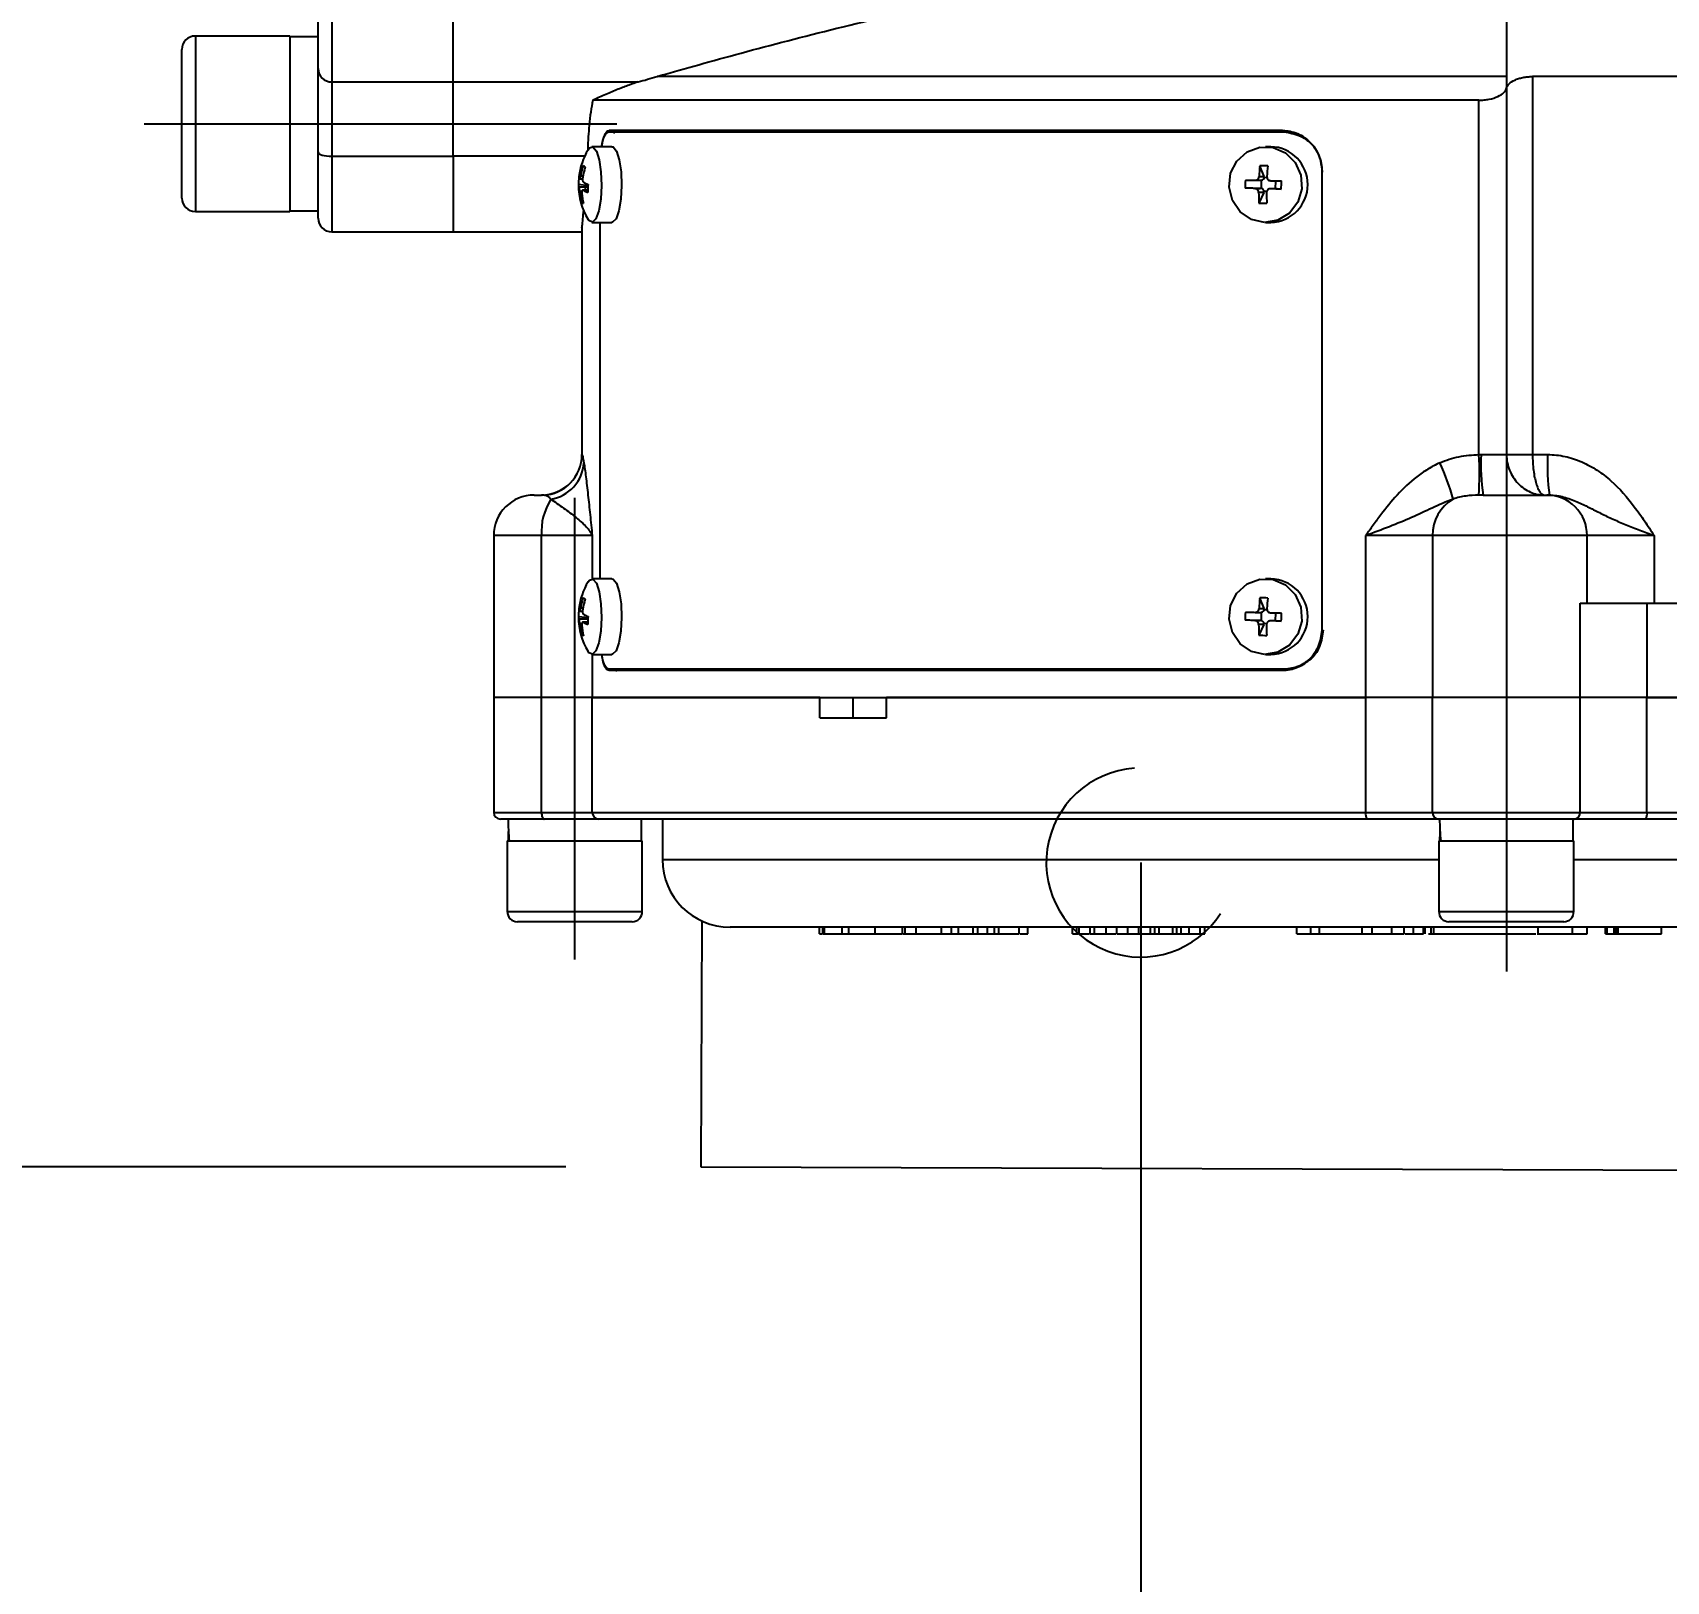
# Model space of a CAD drawing. Header units: millimetres. Extents: x 2928 to 3086, y 1537 to 1648.
# Drawn here: x 2961.34 to 2973.44, y 1548.13 to 1559.6 of the extents above; entities that cross this region are included whole.
import ezdxf

# ---------------------------------------------------------------- set-up
doc = ezdxf.new("R2010")
doc.units = ezdxf.units.MM
doc.layers.add('AM_5', color=3, linetype='Continuous', lineweight=25)
doc.layers.add('标注层', color=4, linetype='Continuous', lineweight=25)
doc.styles.get("Standard").update_dxf_attribs({"font": 'arial.ttf'})
doc.dimstyles.new('AM_ISO$0', dxfattribs={"dimtxt": 3.5, "dimasz": 3.5, "dimexe": 1, "dimexo": 1, "dimgap": 1.5, "dimtad": 1, "dimdsep": 46, "dimtxsty": 'Standard', "dimcen": 0, "dimclrd": 256, "dimclre": 256, "dimclrt": 2, "dimadec": 0, "dimazin": 2, "dimtp": 0.1, "dimtm": 0.1, "dimtfac": 0.71, "dimtdec": 3, "dimtmove": 0, "dimatfit": 3, "dimfxl": 0, "dimlwd": -1, "dimlwe": -1, "dimarcsym": 0})
doc.dimstyles.new('ISO-25', dxfattribs={"dimtxt": 2.5, "dimasz": 2.5, "dimexe": 1.25, "dimexo": 0.625, "dimtad": 1, "dimtxsty": 'Standard', "dimcen": 2.5, "dimadec": 0, "dimazin": 0, "dimtfac": 1, "dimtmove": 0, "dimatfit": 3, "dimfxl": 0, "dimarcsym": 0})

# ---------------------------------------------------------------- blocks, each defined once
blk = doc.blocks.new('*D32')
at = {"layer": 'Defpoints', "color": 0, "transparency": 16777216}
for p in [(2969.549, 1553.452), (2987.549, 1553.392), (2987.549, 1545.27)]:
    blk.add_point(p, dxfattribs=at)
at = {"layer": '标注层', "color": 0, "lineweight": -2, "transparency": 16777216}
for p, q in [((2969.549, 1553.452), (2969.549, 1543.27)), ((2987.549, 1553.392), (2987.549, 1543.27)), ((2973.629, 1545.27), (2983.469, 1545.27))]:
    blk.add_line(p, q, dxfattribs=at)
at = {"layer": '标注层', "color": 0, "transparency": 16777216}
for points in [[(2973.629, 1545.95), (2973.629, 1544.59), (2969.549, 1545.27)], [(2983.469, 1545.95), (2983.469, 1544.59), (2987.549, 1545.27)]]:
    blk.add_solid(points, dxfattribs=at)
at = {"layer": '标注层', "color": 0, "transparency": 16777216, "insert": (2978.549, 1548.581), "char_height": 3.5, "attachment_point": 5}
blk.add_mtext('180', dxfattribs=at)
blk = doc.blocks.new('*D35')
at = {"layer": 'AM_5', "linetype": 'ByBlock', "transparency": 16777216}
for p, q in [((2968.756, 1589.174), (2944.416, 1589.174)), ((2945.416, 1585.674), (2945.416, 1554.698)), ((2965.291, 1551.198), (2944.416, 1551.198))]:
    blk.add_line(p, q, dxfattribs=at)
at = {"layer": 'AM_5', "transparency": 16777216}
for points in [[(2944.833, 1585.674), (2946, 1585.674), (2945.416, 1589.174)], [(2944.833, 1554.698), (2946, 1554.698), (2945.416, 1551.198)]]:
    blk.add_solid(points, dxfattribs=at)
at = {"layer": 'Defpoints', "color": 0, "transparency": 16777216}
for p in [(2969.756, 1589.174), (2945.416, 1551.198), (2966.291, 1551.198)]:
    blk.add_point(p, dxfattribs=at)
at = {"layer": 'AM_5', "color": 2, "transparency": 16777216, "insert": (2942.129, 1570.186), "char_height": 3.5, "attachment_point": 5, "rotation": 90}
blk.add_mtext('450', dxfattribs=at)

msp = doc.modelspace()

# ---------------------------------------------------------------- linework, layer by layer
at = {"color": 7, "linetype": 'Continuous', "lineweight": 25}
for p, q in [((2963.4563, 1559.3326), (2963.4563, 1566.738)), ((2963.5563, 1566.7224), (2963.5563, 1559.2338)), ((2964.4563, 1559.2338), (2964.4563, 1566.7224)), ((2972.2593, 1552.6446), (2972.2593, 1564.2227)), ((2964.4563, 1559.2338), (2964.4563, 1561.4163)), ((2962.4463, 1558.924), (2962.4463, 1559.474)), ((2963.2463, 1559.574), (2962.5463, 1559.574)), ((2962.5463, 1559.574), (2962.5463, 1558.924)), ((2963.2463, 1559.574), (2963.2463, 1558.924)), ((2963.4563, 1559.568), (2963.2463, 1559.568)), ((2963.4563, 1558.7138), (2963.4563, 1559.3326)), ((2963.5563, 1559.2338), (2964.4563, 1559.2338)), ((2963.5563, 1559.2338), (2963.5563, 1558.6838)), ((2964.4563, 1558.6838), (2964.4563, 1559.2338)), ((2964.4563, 1559.2338), (2965.8269, 1559.2338)), ((2972.2563, 1559.274), (2965.9656, 1559.274)), ((2978.7563, 1559.274), (2972.4503, 1559.274)), ((2972.4503, 1559.274), (2972.4503, 1556.474)), ((2972.2579, 1559.1879), (2972.2579, 1556.474)), ((2972.0535, 1559.099), (2965.49, 1559.099)), ((2972.0535, 1556.4734), (2972.0535, 1559.099)), ((2962.1669, 1558.924), (2965.6692, 1558.924)), ((2962.4463, 1558.374), (2962.4463, 1558.924)), ((2962.5463, 1558.924), (2962.5463, 1558.274)), ((2963.2463, 1558.924), (2963.2463, 1558.274)), ((2965.6071, 1558.864), (2970.6098, 1558.864)), ((2970.598, 1558.874), (2965.6101, 1558.874)), ((2970.6098, 1558.864), (2970.6218, 1558.864)), ((2970.6218, 1558.864), (2970.7307, 1558.8365)), ((2965.632, 1558.754), (2965.4829, 1558.754)), ((2970.5123, 1558.754), (2970.473, 1558.754)), ((2963.4563, 1558.224), (2963.4563, 1558.7138)), ((2963.5563, 1558.6838), (2964.4563, 1558.6838)), ((2963.5563, 1558.6838), (2963.5563, 1558.124)), ((2964.4563, 1558.6838), (2964.4563, 1558.124)), ((2965.4296, 1558.6838), (2964.4563, 1558.6838)), ((2965.3919, 1558.5151), (2965.4139, 1558.5151)), ((2965.4, 1558.5389), (2965.4173, 1558.5389)), ((2970.3958, 1558.5054), (2970.4347, 1558.5054)), ((2970.4248, 1558.5347), (2970.4633, 1558.5347)), ((2970.4633, 1558.5347), (2970.4307, 1558.6129)), ((2970.442, 1558.4445), (2970.4435, 1558.5061)), ((2970.4654, 1558.5277), (2970.4835, 1558.5273)), ((2970.5459, 1558.5016), (2970.5445, 1558.4425)), ((2970.8906, 1558.574), (2970.8906, 1555.174)), ((2970.8906, 1558.574), (2970.9006, 1558.574)), ((2965.4549, 1558.4656), (2965.3837, 1558.4732)), ((2965.3878, 1558.457), (2965.4542, 1558.457)), ((2965.4091, 1558.4215), (2965.3937, 1558.4215)), ((2965.4529, 1558.4329), (2965.4155, 1558.4329)), ((2965.4529, 1558.4322), (2965.4177, 1558.4322)), ((2965.4352, 1558.4375), (2965.4387, 1558.4826)), ((2970.4321, 1558.4455), (2970.322, 1558.4474)), ((2970.3936, 1558.4455), (2970.4321, 1558.4455)), ((2970.4604, 1558.4147), (2970.4219, 1558.4147)), ((2970.4604, 1558.4147), (2970.424, 1558.3366)), ((2970.4811, 1558.4213), (2970.4629, 1558.4218)), ((2970.5478, 1558.4425), (2970.5089, 1558.4425)), ((2970.5482, 1558.4425), (2970.5096, 1558.4425)), ((2970.5482, 1558.4425), (2970.5893, 1558.4405)), ((2962.5463, 1558.274), (2963.2463, 1558.274)), ((2963.2463, 1558.28), (2963.4563, 1558.28)), ((2965.416, 1558.3512), (2965.405, 1558.345)), ((2965.4092, 1558.1487), (2965.4092, 1556.4736)), ((2965.4093, 1558.1501), (2965.4093, 1556.4734)), ((2965.4829, 1558.194), (2965.632, 1558.194)), ((2965.5438, 1555.554), (2965.5438, 1558.194)), ((2970.473, 1558.194), (2970.5123, 1558.194)), ((2963.5563, 1558.124), (2964.4563, 1558.124)), ((2964.4563, 1558.124), (2965.4092, 1558.124)), ((2965.4094, 1556.4736), (2965.4093, 1556.4734)), ((2972.0698, 1556.474), (2972.2579, 1556.474)), ((2972.2579, 1556.474), (2972.4503, 1556.474)), ((2972.4503, 1556.474), (2972.5621, 1556.474)), ((2965.0563, 1556.174), (2965.1099, 1556.174)), ((2965.3563, 1552.7346), (2965.3563, 1556.1534)), ((2972.0852, 1556.174), (2972.5553, 1556.174)), ((2972.5553, 1556.174), (2972.5762, 1556.174)), ((2964.7563, 1555.874), (2964.7563, 1554.674)), ((2965.1101, 1555.874), (2964.7563, 1555.874)), ((2965.1101, 1554.674), (2965.1101, 1555.874)), ((2965.4859, 1555.874), (2965.1101, 1555.874)), ((2965.4859, 1555.874), (2965.4859, 1555.554)), ((2971.7091, 1555.874), (2971.2152, 1555.874)), ((2971.2152, 1554.674), (2971.2152, 1555.874)), ((2972.8543, 1555.874), (2971.7091, 1555.874)), ((2971.7091, 1555.874), (2971.7091, 1554.674)), ((2972.8543, 1555.374), (2972.8543, 1555.874)), ((2973.3512, 1555.874), (2972.8543, 1555.874)), ((2973.3512, 1555.874), (2973.3512, 1555.374)), ((2965.632, 1555.554), (2965.4829, 1555.554)), ((2970.5123, 1555.554), (2970.473, 1555.554)), ((2970.4633, 1555.3347), (2970.4307, 1555.4129)), ((2972.8035, 1554.674), (2972.8035, 1555.374)), ((2972.8035, 1555.374), (2973.2975, 1555.374)), ((2973.2975, 1555.374), (2973.2975, 1554.674)), ((2973.2975, 1555.374), (2979.0267, 1555.374)), ((2965.4549, 1555.2656), (2965.3837, 1555.2732)), ((2965.3878, 1555.257), (2965.4542, 1555.257)), ((2965.3919, 1555.3151), (2965.4139, 1555.3151)), ((2965.4, 1555.3389), (2965.4173, 1555.3389)), ((2965.4529, 1555.2329), (2965.4155, 1555.2329)), ((2970.4321, 1555.2455), (2970.322, 1555.2474)), ((2970.3936, 1555.2455), (2970.4321, 1555.2455)), ((2970.3958, 1555.3054), (2970.4347, 1555.3054)), ((2970.4248, 1555.3347), (2970.4633, 1555.3347)), ((2970.442, 1555.2445), (2970.4435, 1555.3061)), ((2970.4654, 1555.3277), (2970.4835, 1555.3273)), ((2970.5478, 1555.2425), (2970.5089, 1555.2425)), ((2970.5482, 1555.2425), (2970.5096, 1555.2425)), ((2970.5459, 1555.3016), (2970.5445, 1555.2425)), ((2970.5482, 1555.2425), (2970.5893, 1555.2405)), ((2965.4091, 1555.2215), (2965.3937, 1555.2215)), ((2965.416, 1555.1512), (2965.405, 1555.145)), ((2965.4529, 1555.2322), (2965.4177, 1555.2322)), ((2970.4604, 1555.2147), (2970.4219, 1555.2147)), ((2970.4604, 1555.2147), (2970.424, 1555.1366)), ((2970.4811, 1555.2213), (2970.4629, 1555.2218)), ((2970.8906, 1555.174), (2970.9006, 1555.174)), ((2965.4829, 1554.994), (2965.632, 1554.994)), ((2965.4859, 1554.994), (2965.4859, 1554.674)), ((2970.473, 1554.994), (2970.5123, 1554.994)), ((2970.6098, 1554.884), (2965.6071, 1554.884)), ((2970.598, 1554.874), (2965.6101, 1554.874)), ((2970.6098, 1554.884), (2970.6218, 1554.884)), ((2964.7563, 1554.674), (2964.7563, 1553.824)), ((2965.1101, 1554.674), (2964.7563, 1554.674)), ((2965.1101, 1553.824), (2965.1101, 1554.674)), ((2965.4859, 1554.674), (2965.1101, 1554.674)), ((2965.4859, 1553.824), (2965.4859, 1554.674)), ((2967.1715, 1554.674), (2965.4859, 1554.674)), ((2965.4859, 1554.674), (2971.2152, 1554.674)), ((2967.1715, 1554.524), (2967.1715, 1554.674)), ((2967.4193, 1554.524), (2967.4193, 1554.674)), ((2967.6664, 1554.524), (2967.6664, 1554.674)), ((2971.2152, 1554.674), (2967.6664, 1554.674)), ((2971.2152, 1553.824), (2971.2152, 1554.674)), ((2971.7091, 1554.674), (2971.2152, 1554.674)), ((2971.7091, 1553.824), (2971.7091, 1554.674)), ((2972.8035, 1554.674), (2971.7091, 1554.674)), ((2972.8035, 1553.824), (2972.8035, 1554.674)), ((2973.2975, 1554.674), (2972.8035, 1554.674)), ((2973.2975, 1553.824), (2973.2975, 1554.674)), ((2976.8462, 1554.674), (2973.2975, 1554.674)), ((2973.2975, 1554.674), (2979.0267, 1554.674)), ((2967.1715, 1554.524), (2967.6664, 1554.524)), ((2964.7563, 1553.824), (2965.1101, 1553.824)), ((2965.1101, 1553.824), (2965.4859, 1553.824)), ((2965.4859, 1553.824), (2971.2152, 1553.824)), ((2971.2152, 1553.824), (2971.7091, 1553.824)), ((2971.7091, 1553.824), (2972.8035, 1553.824)), ((2972.8035, 1553.824), (2973.2975, 1553.824)), ((2973.2975, 1553.824), (2979.0267, 1553.824)), ((2965.1307, 1553.774), (2964.8063, 1553.774)), ((2965.5353, 1553.774), (2965.1307, 1553.774)), ((2971.2228, 1553.774), (2965.5353, 1553.774)), ((2965.8503, 1553.614), (2965.8503, 1553.774)), ((2966.0063, 1553.774), (2966.0063, 1553.474)), ((2971.7547, 1553.774), (2971.2228, 1553.774)), ((2972.7579, 1553.774), (2971.7547, 1553.774)), ((2972.7503, 1553.614), (2972.7503, 1553.774)), ((2973.2899, 1553.774), (2972.7579, 1553.774)), ((2978.9773, 1553.774), (2973.2899, 1553.774)), ((2964.8563, 1553.614), (2964.8563, 1553.089)), ((2964.8563, 1553.614), (2965.8563, 1553.614)), ((2965.8563, 1553.089), (2965.8563, 1553.614)), ((2971.7563, 1553.614), (2971.7563, 1553.089)), ((2971.7563, 1553.614), (2972.7563, 1553.614)), ((2972.7563, 1553.089), (2972.7563, 1553.614)), ((2966.0063, 1553.474), (2971.7563, 1553.474)), ((2972.7563, 1553.474), (2978.5063, 1553.474)), ((2964.8563, 1553.089), (2965.8563, 1553.089)), ((2971.7563, 1553.089), (2972.7563, 1553.089)), ((2965.7813, 1553.014), (2964.9313, 1553.014)), ((2966.2973, 1553.0197), (2966.2913, 1551.1982)), ((2978.0063, 1552.974), (2966.5063, 1552.974)), ((2967.1703, 1552.924), (2967.1703, 1552.974)), ((2967.1927, 1552.924), (2967.1927, 1552.974)), ((2967.2063, 1552.924), (2967.2063, 1552.974)), ((2967.3371, 1552.924), (2967.3371, 1552.974)), ((2967.3869, 1552.924), (2967.3869, 1552.974)), ((2967.5805, 1552.924), (2967.5805, 1552.974)), ((2967.7846, 1552.924), (2967.7846, 1552.974)), ((2967.803, 1552.924), (2967.803, 1552.974)), ((2967.8857, 1552.924), (2967.8857, 1552.974)), ((2968.0738, 1552.924), (2968.0738, 1552.974)), ((2968.1459, 1552.924), (2968.1459, 1552.974)), ((2968.1991, 1552.924), (2968.1991, 1552.974)), ((2968.3079, 1552.924), (2968.3079, 1552.974)), ((2968.341, 1552.924), (2968.341, 1552.974)), ((2968.4131, 1552.924), (2968.4131, 1552.974)), ((2968.4663, 1552.924), (2968.4663, 1552.974)), ((2968.4967, 1552.924), (2968.4967, 1552.974)), ((2968.6474, 1552.924), (2968.6474, 1552.974)), ((2968.7125, 1552.924), (2968.7125, 1552.974)), ((2969.0431, 1552.924), (2969.0431, 1552.974)), ((2969.0758, 1552.924), (2969.0758, 1552.974)), ((2969.0914, 1552.924), (2969.0914, 1552.974)), ((2969.1739, 1552.924), (2969.1739, 1552.974)), ((2969.205, 1552.924), (2969.205, 1552.974)), ((2969.2916, 1552.924), (2969.2916, 1552.974)), ((2969.3707, 1552.924), (2969.3707, 1552.974)), ((2969.4519, 1552.924), (2969.4519, 1552.974)), ((2969.5351, 1552.924), (2969.5351, 1552.974)), ((2969.62, 1552.924), (2969.62, 1552.974)), ((2969.6526, 1552.924), (2969.6526, 1552.974)), ((2969.6531, 1552.924), (2969.6531, 1552.974)), ((2969.6857, 1552.924), (2969.6857, 1552.974)), ((2969.7851, 1552.924), (2969.7851, 1552.974)), ((2969.8161, 1552.924), (2969.8161, 1552.974)), ((2969.8481, 1552.924), (2969.8481, 1552.974)), ((2969.9061, 1552.924), (2969.9061, 1552.974)), ((2969.9893, 1552.924), (2969.9893, 1552.974)), ((2970.0238, 1552.924), (2970.0238, 1552.974)), ((2970.7049, 1552.924), (2970.7049, 1552.974)), ((2970.8072, 1552.924), (2970.8072, 1552.974)), ((2970.8727, 1552.924), (2970.8727, 1552.974)), ((2971.1879, 1552.924), (2971.1879, 1552.974)), ((2971.2616, 1552.924), (2971.2616, 1552.974)), ((2971.4089, 1552.924), (2971.4089, 1552.974)), ((2971.499, 1552.924), (2971.499, 1552.974)), ((2971.5686, 1552.924), (2971.5686, 1552.974)), ((2971.6423, 1552.924), (2971.6423, 1552.974)), ((2971.6546, 1552.924), (2971.6546, 1552.974)), ((2971.6986, 1552.924), (2971.6986, 1552.974)), ((2971.7193, 1552.924), (2971.7193, 1552.974)), ((2972.6813, 1553.014), (2971.8313, 1553.014)), ((2972.4896, 1552.974), (2972.4896, 1552.9177)), ((2972.4922, 1552.924), (2972.4922, 1552.974)), ((2972.7458, 1552.924), (2972.7458, 1552.974)), ((2972.8543, 1552.924), (2972.8543, 1552.974)), ((2972.9909, 1552.924), (2972.9909, 1552.974)), ((2973.003, 1552.924), (2973.003, 1552.974)), ((2973.0559, 1552.924), (2973.0559, 1552.974)), ((2973.0682, 1552.924), (2973.0682, 1552.974)), ((2973.0729, 1552.924), (2973.0729, 1552.974)), ((2973.0852, 1552.924), (2973.0852, 1552.974)), ((2973.4047, 1552.924), (2973.4047, 1552.974)), ((2967.1703, 1552.924), (2967.189, 1552.924)), ((2967.1927, 1552.924), (2967.2063, 1552.924)), ((2967.3371, 1552.924), (2967.3869, 1552.924)), ((2967.7879, 1552.924), (2967.8004, 1552.924)), ((2967.8857, 1552.924), (2968.0738, 1552.924)), ((2967.9849, 1552.9177), (2967.9849, 1552.924)), ((2968.1459, 1552.924), (2968.1991, 1552.924)), ((2968.1991, 1552.924), (2968.3079, 1552.924)), ((2968.3079, 1552.924), (2968.341, 1552.924)), ((2968.4131, 1552.924), (2968.4663, 1552.924)), ((2968.4663, 1552.924), (2968.4967, 1552.924)), ((2969.0431, 1552.924), (2969.0758, 1552.924)), ((2969.0758, 1552.924), (2969.0852, 1552.924)), ((2969.1985, 1552.924), (2969.2038, 1552.924)), ((2969.2928, 1552.924), (2969.3646, 1552.924)), ((2969.4562, 1552.924), (2969.5351, 1552.924)), ((2969.62, 1552.924), (2969.6526, 1552.924)), ((2969.6531, 1552.924), (2969.6857, 1552.924)), ((2969.7851, 1552.924), (2969.8161, 1552.924)), ((2969.8481, 1552.924), (2969.9061, 1552.924)), ((2969.9893, 1552.924), (2970.0238, 1552.924)), ((2970.8072, 1552.924), (2970.8727, 1552.924)), ((2970.8727, 1552.924), (2971.1879, 1552.924)), ((2971.1879, 1552.924), (2971.2616, 1552.924)), ((2971.3967, 1552.924), (2971.4015, 1552.924)), ((2971.5064, 1552.924), (2971.5686, 1552.924)), ((2971.5686, 1552.924), (2971.6423, 1552.924)), ((2971.6807, 1552.924), (2971.6986, 1552.924)), ((2971.6986, 1552.924), (2971.7193, 1552.924)), ((2971.7193, 1552.924), (2972.4739, 1552.924)), ((2972.5097, 1552.924), (2972.5467, 1552.924)), ((2972.7458, 1552.924), (2972.8543, 1552.924)), ((2972.8347, 1552.9177), (2972.8347, 1552.924)), ((2972.9909, 1552.924), (2973.003, 1552.924)), ((2973.0008, 1552.924), (2973.0008, 1552.9177)), ((2973.003, 1552.924), (2973.0559, 1552.924)), ((2973.0559, 1552.924), (2973.0682, 1552.924)), ((2973.0682, 1552.924), (2973.0729, 1552.924)), ((2973.0729, 1552.924), (2973.0852, 1552.924)), ((2973.0852, 1552.924), (2973.4047, 1552.924)), ((2973.3773, 1552.9177), (2973.3773, 1552.924)), ((2966.2913, 1551.1982), (2990.7911, 1551.1164))]:
    msp.add_line(p, q, dxfattribs=at)
at = {"color": 7, "linetype": 'Continuous', "lineweight": 25, "flags": 128}
for points in [[(2965.4551, 1558.7319), (2965.465, 1558.745), (2965.4911, 1558.7521), (2965.5162, 1558.7216), (2965.5367, 1558.6577), (2965.55, 1558.5689), (2965.5542, 1558.4674), (2965.5487, 1558.3667), (2965.5344, 1558.2805), (2965.5132, 1558.2205), (2965.4878, 1558.1946), (2965.4618, 1558.2065), (2965.4551, 1558.2161)], [(2965.632, 1558.754), (2965.6403, 1558.7521), (2965.6653, 1558.7216), (2965.6859, 1558.6577), (2965.6991, 1558.5689), (2965.7033, 1558.4674), (2965.6979, 1558.3667), (2965.6836, 1558.2805), (2965.6623, 1558.2205), (2965.637, 1558.1946), (2965.632, 1558.194)], [(2970.4663, 1558.1941), (2970.3689, 1558.2155), (2970.2857, 1558.2718), (2970.2277, 1558.3555), (2970.2029, 1558.4551), (2970.2145, 1558.5573), (2970.2611, 1558.6482), (2970.3363, 1558.7156), (2970.4299, 1558.7504), (2970.5294, 1558.7478), (2970.6213, 1558.7083), (2970.6931, 1558.6371), (2970.7352, 1558.5438), (2970.7419, 1558.4412), (2970.7123, 1558.3429), (2970.6504, 1558.2624), (2970.5645, 1558.2104), (2970.4663, 1558.1941)], [(2963.4563, 1558.7138), (2963.4582, 1558.7079), (2963.4639, 1558.7023), (2963.4732, 1558.6971), (2963.4856, 1558.6925), (2963.5008, 1558.6888), (2963.518, 1558.686), (2963.5368, 1558.6843), (2963.5563, 1558.6838)], [(2970.3235, 1558.5074), (2970.3321, 1558.5072), (2970.3408, 1558.5069), (2970.3497, 1558.5067), (2970.3586, 1558.5064), (2970.3676, 1558.5062), (2970.3767, 1558.506), (2970.3858, 1558.5057), (2970.3951, 1558.5055)], [(2970.5111, 1558.5025), (2970.521, 1558.5022), (2970.5309, 1558.502), (2970.5408, 1558.5017), (2970.5508, 1558.5015), (2970.5608, 1558.5012), (2970.5708, 1558.501), (2970.5807, 1558.5007), (2970.5907, 1558.5005)], [(2970.3936, 1558.4455), (2970.3844, 1558.4457), (2970.3752, 1558.446), (2970.3661, 1558.4462), (2970.3571, 1558.4465), (2970.3482, 1558.4467), (2970.3394, 1558.4469), (2970.3307, 1558.4472), (2970.322, 1558.4474)], [(2970.5893, 1558.4405), (2970.5793, 1558.4408), (2970.5693, 1558.441), (2970.5593, 1558.4413), (2970.5494, 1558.4415), (2970.5394, 1558.4417), (2970.5294, 1558.442), (2970.5195, 1558.4422), (2970.5096, 1558.4425)], [(2965.4551, 1555.5319), (2965.465, 1555.545), (2965.4911, 1555.5521), (2965.5162, 1555.5216), (2965.5367, 1555.4577), (2965.55, 1555.3689), (2965.5542, 1555.2674), (2965.5487, 1555.1667), (2965.5344, 1555.0805), (2965.5132, 1555.0205), (2965.4878, 1554.9946), (2965.4618, 1555.0065), (2965.4551, 1555.0161)], [(2965.632, 1555.554), (2965.6403, 1555.5521), (2965.6653, 1555.5216), (2965.6859, 1555.4577), (2965.6991, 1555.3689), (2965.7033, 1555.2674), (2965.6979, 1555.1667), (2965.6836, 1555.0805), (2965.6623, 1555.0205), (2965.637, 1554.9946), (2965.632, 1554.994)], [(2970.4663, 1554.9941), (2970.3689, 1555.0155), (2970.2857, 1555.0718), (2970.2277, 1555.1555), (2970.2029, 1555.2551), (2970.2145, 1555.3573), (2970.2611, 1555.4482), (2970.3363, 1555.5156), (2970.4299, 1555.5504), (2970.5294, 1555.5478), (2970.6213, 1555.5083), (2970.6931, 1555.4371), (2970.7352, 1555.3438), (2970.7419, 1555.2412), (2970.7123, 1555.1429), (2970.6504, 1555.0624), (2970.5645, 1555.0104), (2970.4663, 1554.9941)], [(2970.3936, 1555.2455), (2970.3844, 1555.2457), (2970.3752, 1555.246), (2970.3661, 1555.2462), (2970.3571, 1555.2465), (2970.3482, 1555.2467), (2970.3394, 1555.2469), (2970.3307, 1555.2472), (2970.322, 1555.2474)], [(2970.3235, 1555.3074), (2970.3321, 1555.3072), (2970.3408, 1555.3069), (2970.3497, 1555.3067), (2970.3586, 1555.3064), (2970.3676, 1555.3062), (2970.3767, 1555.306), (2970.3858, 1555.3057), (2970.3951, 1555.3055)], [(2970.5893, 1555.2405), (2970.5793, 1555.2408), (2970.5693, 1555.241), (2970.5593, 1555.2413), (2970.5494, 1555.2415), (2970.5394, 1555.2417), (2970.5294, 1555.242), (2970.5195, 1555.2422), (2970.5096, 1555.2425)], [(2970.5111, 1555.3025), (2970.521, 1555.3022), (2970.5309, 1555.302), (2970.5408, 1555.3017), (2970.5508, 1555.3015), (2970.5608, 1555.3012), (2970.5708, 1555.301), (2970.5807, 1555.3007), (2970.5907, 1555.3005)], [(2965.1101, 1553.824), (2965.1105, 1553.8142), (2965.1117, 1553.8048), (2965.1136, 1553.7962), (2965.1161, 1553.7886), (2965.1193, 1553.7824), (2965.1228, 1553.7778), (2965.1267, 1553.7749), (2965.1307, 1553.774)]]:
    msp.add_lwpolyline(points, dxfattribs=at)
at = {"color": 7, "linetype": 'Continuous', "lineweight": 25}
for centre, radius, start, end in [((2962.5463, 1559.474), 0.1, 90, 180), ((2963.5557, 1559.3332), 0.0994, 180.35352, 270.34957), ((2970.5054, 1558.474), 0.2801, 271.40516, 88.59484), ((2965.8835, 1558.474), 0.5, 148.95085, 173.40784), ((2965.8653, 1558.4767), 0.4816, 173.41938, 180.41696), ((2965.4103, 1558.5293), 0.0236, 173.53147, 214.95412), ((2965.9033, 1558.4514), 0.5109, 161.275, 170.1401), ((2965.9183, 1558.439), 0.5109, 161.27514, 170.14023), ((2965.6548, 1558.8835), 0.3567, 228.73314, 231.85379), ((2971.0109, 1558.4608), 0.689, 176.12114, 181.11229), ((2972.2772, 1558.4334), 1.8552, 174.44756, 176.86935), ((2970.436, 1557.6948), 0.9181, 86.70954, 90.33113), ((2970.4368, 1558.5348), 0.0295, 282.97767, 346.07839), ((2972.3362, 1558.4318), 1.8561, 174.44762, 176.86821), ((2968.7469, 1558.515), 1.8438, 357.68448, 359.54898), ((2965.4072, 1558.4706), 0.0236, 173.54438, 214.94247), ((2965.8835, 1558.474), 0.5, 180.42956, 211.04915), ((2965.8727, 1558.4528), 0.4801, 183.74695, 192.98785), ((2965.8877, 1558.4404), 0.4801, 183.74691, 192.98772), ((2965.5516, 1558.6751), 0.2773, 241.12851, 249.07433), ((2965.5547, 1558.7337), 0.2772, 241.12685, 249.07599), ((2966.1115, 1558.41), 0.659, 174.36175, 179.47459), ((2972.2636, 1558.4265), 1.8418, 180.36517, 182.79857), ((2970.4339, 1558.416), 0.0296, 11.15911, 74.0651), ((2972.3222, 1558.425), 1.8423, 180.36605, 182.79874), ((2962.5463, 1558.374), 0.1, 180, 270), ((2965.4472, 1558.3806), 0.0552, 220.16226, 240.42128), ((2970.4762, 1559.2325), 0.8975, 266.66781, 270.37286), ((2963.5563, 1558.224), 0.1, 180, 270), ((2965.1097, 1556.4738), 0.2998, 270.03771, 0.03861), ((2965.1092, 1556.4737), 0.3002, 271.88142, 359.94971), ((2969.3271, 1556.3298), 2.7302, 356.7227, 3.0161), ((2973.5367, 1556.3992), 1.4689, 177.08109, 188.81923), ((2974.167, 1556.3991), 1.6067, 177.33009, 188.05608), ((2965.1317, 1556.4325), 0.2931, 279.29821, 356.11754), ((2970.3097, 1555.7263), 1.6076, 15.03408, 25.27408), ((2965.0563, 1555.874), 0.3, 90, 180), ((2965.5629, 1555.9017), 0.4536, 147.80439, 183.5008), ((2972.0127, 1555.8796), 0.3037, 119.70344, 181.05793), ((2972.5548, 1555.8745), 0.2995, 359.90289, 89.90312), ((2965.8835, 1555.274), 0.5, 148.95085, 173.40784), ((2970.5054, 1555.274), 0.2801, 271.40528, 88.59472), ((2965.9033, 1555.2514), 0.5108, 161.27455, 170.14055), ((2965.9183, 1555.239), 0.5109, 161.27509, 170.14001), ((2965.6564, 1555.6854), 0.3592, 228.7437, 231.84322), ((2972.2773, 1555.2334), 1.8553, 174.44762, 176.8693), ((2970.436, 1554.4952), 0.9177, 86.708, 90.33121), ((2972.3361, 1555.2318), 1.8561, 174.44756, 176.86827), ((2965.4072, 1555.2706), 0.0236, 173.54512, 214.94172), ((2965.8835, 1555.274), 0.5, 180.42956, 211.04915), ((2965.8653, 1555.2767), 0.4817, 173.4195, 180.41692), ((2965.4103, 1555.3293), 0.0236, 173.52876, 214.95808), ((2965.5547, 1555.5337), 0.2773, 241.129, 249.07585), ((2966.1115, 1555.21), 0.659, 174.36181, 179.47445), ((2971.0109, 1555.2608), 0.6889, 176.12104, 181.11236), ((2970.4339, 1555.216), 0.0296, 11.1572, 74.06888), ((2970.4368, 1555.3348), 0.0295, 282.97835, 346.07969), ((2968.747, 1555.315), 1.8438, 357.68444, 359.54902), ((2965.8728, 1555.2528), 0.4801, 183.74723, 192.98756), ((2965.4472, 1555.1806), 0.0552, 220.16509, 240.42184), ((2965.8877, 1555.2404), 0.4801, 183.74723, 192.98756), ((2965.5515, 1555.4749), 0.2772, 241.12739, 249.07747), ((2972.2636, 1555.2265), 1.8418, 180.36515, 182.79859), ((2970.4761, 1556.0304), 0.8953, 266.66414, 270.378), ((2972.322, 1555.225), 1.8422, 180.36597, 182.79885), ((2969.5488, 1553.4519), 0.7, 93.90473, 327.45563), ((2964.8063, 1553.824), 0.05, 180, 270), ((2965.5356, 1553.8237), 0.0497, 179.66737, 269.66281), ((2971.3031, 1553.8118), 0.0888, 172.09423, 205.19017), ((2971.757, 1553.8219), 0.048, 177.48434, 267.24126), ((2972.7556, 1553.8219), 0.048, 272.75829, 2.51517), ((2973.2095, 1553.8118), 0.0888, 334.81242, 7.90318), ((2966.5063, 1553.474), 0.5, 180, 270), ((2964.9313, 1553.089), 0.075, 180, 270), ((2965.7813, 1553.089), 0.075, 270, 0), ((2971.8313, 1553.089), 0.075, 180, 270), ((2972.6813, 1553.089), 0.075, 270, 0)]:
    msp.add_arc(centre, radius, start, end, dxfattribs=at)
for centre, major_axis, ratio, start_param, end_param in [((2970.4343, 1558.5354), (-0.0422, 0.0005), 0.7101941, 1.5616053, 1.7969329), ((2970.4343, 1558.5354), (-0.0275, 0.0243), 0.6380644, 3.8272287, 4.0625562), ((2970.4314, 1558.4155), (-0.0422, 0.0005), 0.7101941, 4.4678705, 4.703198), ((2970.4314, 1558.4155), (-0.0283, -0.0239), 0.642305, 2.1967138, 2.4320414), ((2970.4314, 1555.2155), (-0.0422, 0.0005), 0.7101941, 4.4678705, 4.703198), ((2970.4343, 1555.3354), (-0.0422, 0.0005), 0.7101941, 1.5616053, 1.7969329), ((2970.4343, 1555.3354), (-0.0275, 0.0243), 0.6380644, 3.8272287, 4.0625562), ((2970.4314, 1555.2155), (-0.0283, -0.0239), 0.642305, 2.1967138, 2.4320414), ((2965.3563, 1553.774), (0, 0.8556), 0.5773503, 1.5707963, 1.7588997), ((2965.3563, 1553.614), (0, 0.8556), 0.5773503, 1.4771615, 1.5707963), ((2972.2563, 1553.774), (0, 0.8556), 0.5773503, 1.5707963, 1.7588997), ((2972.2563, 1553.614), (0, 0.8556), 0.5773503, 1.4771615, 1.5707963)]:
    msp.add_ellipse(centre, major_axis=major_axis, ratio=ratio, start_param=start_param, end_param=end_param, dxfattribs=at)
for points, knots in [([(2965.9656, 1559.274), (2966.049, 1559.298), (2966.1399, 1559.3239), (2966.3347, 1559.3785), (2966.4387, 1559.4072), (2966.7677, 1559.4965), (2967.0034, 1559.5583), (2967.4998, 1559.6818), (2967.7606, 1559.7435), (2968.1687, 1559.8333), (2968.3076, 1559.8627), (2968.5886, 1559.9198), (2968.731, 1559.9474), (2968.8751, 1559.974)], [0, 0, 0, 0, 0.125, 0.125, 0.25, 0.25, 0.5, 0.5, 0.75, 0.75, 0.875, 0.875, 1, 1, 1, 1]), ([(2965.8269, 1559.2338), (2965.807, 1559.228), (2965.784, 1559.2201), (2965.7337, 1559.2016), (2965.7065, 1559.191), (2965.6486, 1559.1675), (2965.618, 1559.1547), (2965.5553, 1559.1278), (2965.523, 1559.1137), (2965.49, 1559.099)], [0, 0, 0, 0, 0.25, 0.25, 0.5, 0.5, 0.75, 0.75, 1, 1, 1, 1]), ([(2972.2579, 1559.1879), (2972.2634, 1559.21), (2972.2841, 1559.2315), (2972.3268, 1559.2517), (2972.336, 1559.2553), (2972.3559, 1559.2618), (2972.3668, 1559.2646), (2972.3894, 1559.2692), (2972.4011, 1559.271), (2972.4252, 1559.2733), (2972.4377, 1559.274), (2972.4503, 1559.274)], [0, 0, 0, 0, 0.5, 0.5, 0.625, 0.625, 0.75, 0.75, 0.875, 0.875, 1, 1, 1, 1]), ([(2972.0535, 1559.099), (2972.0666, 1559.099), (2972.0795, 1559.0996), (2972.1048, 1559.102), (2972.1174, 1559.1038), (2972.1532, 1559.1108), (2972.175, 1559.1177), (2972.2114, 1559.1342), (2972.2263, 1559.144), (2972.2479, 1559.165), (2972.255, 1559.1763), (2972.2579, 1559.1879)], [0, 0, 0, 0, 0.125, 0.125, 0.25, 0.25, 0.5, 0.5, 0.75, 0.75, 1, 1, 1, 1]), ([(2965.49, 1559.099), (2965.4797, 1559.0416), (2965.4618, 1558.9419), (2965.455, 1558.797), (2965.4521, 1558.7354)], [0, 0, 0, 0, 0.5750289, 1, 1, 1, 1]), ([(2965.5564, 1558.754), (2965.5567, 1558.7565), (2965.5602, 1558.7885), (2965.5729, 1558.8317), (2965.5914, 1558.869), (2965.6048, 1558.8726), (2965.6101, 1558.874)], [0, 0, 0, 0, 0.03064364, 0.39520316, 0.75963938, 1, 1, 1, 1]), ([(2965.5578, 1558.754), (2965.5588, 1558.7623), (2965.5637, 1558.8026), (2965.5807, 1558.8492), (2965.5982, 1558.859), (2965.6071, 1558.864)], [0, 0, 0, 0, 0.1137081, 0.550677, 1, 1, 1, 1]), ([(2965.6689, 1558.874), (2965.6606, 1558.8733), (2965.6515, 1558.8725), (2965.6445, 1558.8545), (2965.644, 1558.8531)], [0, 0, 0, 0, 0.9249913, 1, 1, 1, 1]), ([(2970.598, 1558.874), (2970.6172, 1558.874), (2970.6361, 1558.872), (2970.6734, 1558.8644), (2970.6919, 1558.8587), (2970.7273, 1558.8436), (2970.7441, 1558.8344), (2970.7759, 1558.8127), (2970.791, 1558.8), (2970.8181, 1558.7724), (2970.8302, 1558.7573), (2970.8517, 1558.7245), (2970.8608, 1558.7071), (2970.8828, 1558.653), (2970.8906, 1558.6136), (2970.8906, 1558.574)], [0, 0, 0, 0, 0.125, 0.125, 0.25, 0.25, 0.375, 0.375, 0.5, 0.5, 0.625, 0.625, 0.75, 0.75, 1, 1, 1, 1]), ([(2970.6098, 1558.864), (2970.6492, 1558.8573), (2970.7219, 1558.8451), (2970.8154, 1558.7815), (2970.8775, 1558.6875), (2970.8862, 1558.6122), (2970.8906, 1558.574)], [0, 0, 0, 0, 0.2713028, 0.5002494, 0.7460813, 1, 1, 1, 1]), ([(2965.391, 1558.5157), (2965.3915, 1558.5154), (2965.3925, 1558.5146), (2965.3945, 1558.5178), (2965.3967, 1558.5237), (2965.3986, 1558.5312), (2965.3996, 1558.5366), (2965.4, 1558.5389)], [0, 0, 0, 0, 0.2134947, 0.4270676, 0.6389519, 0.8501081, 1, 1, 1, 1]), ([(2965.415, 1558.5265), (2965.4145, 1558.5231), (2965.4136, 1558.5165), (2965.414, 1558.5066), (2965.4156, 1558.4985), (2965.418, 1558.4931), (2965.42, 1558.4916), (2965.4209, 1558.4909)], [0, 0, 0, 0, 0.213499, 0.4270568, 0.6389471, 0.8501087, 1, 1, 1, 1]), ([(2970.3951, 1558.5055), (2970.3982, 1558.5057), (2970.4045, 1558.5062), (2970.4132, 1558.5111), (2970.4199, 1558.5184), (2970.4238, 1558.5267), (2970.4245, 1558.5324), (2970.4248, 1558.5347)], [0, 0, 0, 0, 0.2134884, 0.4270632, 0.638945, 0.8501147, 1, 1, 1, 1]), ([(2970.4828, 1558.5332), (2970.4829, 1558.5299), (2970.4832, 1558.5231), (2970.4878, 1558.5141), (2970.4949, 1558.5071), (2970.5031, 1558.5032), (2970.5087, 1558.5027), (2970.5111, 1558.5025)], [0, 0, 0, 0, 0.2135054, 0.4270756, 0.6389601, 0.8501194, 1, 1, 1, 1]), ([(2965.3937, 1558.4215), (2965.3934, 1558.4248), (2965.3929, 1558.4315), (2965.3917, 1558.4413), (2965.3902, 1558.4495), (2965.3889, 1558.4548), (2965.3881, 1558.4564), (2965.3878, 1558.457)], [0, 0, 0, 0, 0.213498, 0.4270712, 0.6389623, 0.8501086, 1, 1, 1, 1]), ([(2965.4177, 1558.4322), (2965.4165, 1558.4326), (2965.4141, 1558.4333), (2965.4111, 1558.4302), (2965.4091, 1558.4242), (2965.4083, 1558.4167), (2965.4086, 1558.4113), (2965.4086, 1558.4091)], [0, 0, 0, 0, 0.2134939, 0.4270642, 0.6389616, 0.8501235, 1, 1, 1, 1]), ([(2970.4219, 1558.4147), (2970.4216, 1558.4181), (2970.4209, 1558.4248), (2970.4161, 1558.4339), (2970.409, 1558.4408), (2970.4011, 1558.4447), (2970.3958, 1558.4453), (2970.3936, 1558.4455)], [0, 0, 0, 0, 0.2135067, 0.4270728, 0.6389656, 0.8501129, 1, 1, 1, 1]), ([(2970.5096, 1558.4425), (2970.5063, 1558.4422), (2970.4996, 1558.4418), (2970.4907, 1558.4369), (2970.484, 1558.4295), (2970.4804, 1558.4212), (2970.48, 1558.4156), (2970.4799, 1558.4132)], [0, 0, 0, 0, 0.2135026, 0.4270759, 0.6389571, 0.8501147, 1, 1, 1, 1]), ([(2965.4093, 1558.1501), (2965.41, 1558.1559), (2965.4131, 1558.1833), (2965.4186, 1558.2395), (2965.423, 1558.2839)], [0, 0, 0, 0, 0.2108637, 1, 1, 1, 1]), ([(2965.4093, 1556.4734), (2965.4101, 1556.4728), (2965.4109, 1556.4713), (2965.4129, 1556.4662), (2965.4141, 1556.4626), (2965.4178, 1556.448), (2965.4208, 1556.4333), (2965.4241, 1556.4127)], [0, 0, 0, 0, 0.25, 0.25, 0.5, 0.5, 1, 1, 1, 1]), ([(2971.7634, 1556.4127), (2971.809, 1556.4333), (2971.8562, 1556.448), (2971.9292, 1556.4626), (2971.954, 1556.4662), (2972.0036, 1556.4713), (2972.0285, 1556.4728), (2972.0535, 1556.4734)], [0, 0, 0, 0, 0.5, 0.5, 0.75, 0.75, 1, 1, 1, 1]), ([(2972.2579, 1556.474), (2972.2579, 1556.4539), (2972.2598, 1556.4342), (2972.2674, 1556.3953), (2972.2732, 1556.3761), (2972.288, 1556.3395), (2972.2973, 1556.3219), (2972.3186, 1556.2892), (2972.3306, 1556.2741), (2972.3572, 1556.2465), (2972.3719, 1556.234), (2972.4023, 1556.2126), (2972.4182, 1556.2036), (2972.4512, 1556.189), (2972.4685, 1556.1833), (2972.5028, 1556.1758), (2972.5202, 1556.174), (2972.5373, 1556.174)], [0, 0, 0, 0, 0.125, 0.125, 0.25, 0.25, 0.375, 0.375, 0.5, 0.5, 0.625, 0.625, 0.75, 0.75, 0.875, 0.875, 1, 1, 1, 1]), ([(2972.4503, 1556.474), (2972.4503, 1556.4538), (2972.451, 1556.434), (2972.4534, 1556.395), (2972.4552, 1556.3757), (2972.4599, 1556.3391), (2972.4628, 1556.3215), (2972.4694, 1556.2889), (2972.4732, 1556.2739), (2972.4814, 1556.2464), (2972.4859, 1556.234), (2972.4953, 1556.2127), (2972.5002, 1556.2037), (2972.5105, 1556.189), (2972.5158, 1556.1833), (2972.5265, 1556.1759), (2972.5319, 1556.174), (2972.5373, 1556.174)], [0, 0, 0, 0, 0.125, 0.125, 0.25, 0.25, 0.375, 0.375, 0.5, 0.5, 0.625, 0.625, 0.75, 0.75, 0.875, 0.875, 1, 1, 1, 1]), ([(2972.5621, 1556.474), (2972.6059, 1556.474), (2972.6488, 1556.4691), (2972.7121, 1556.4555), (2972.7329, 1556.4498), (2972.7743, 1556.4364), (2972.7948, 1556.4287), (2972.8545, 1556.4028), (2972.8924, 1556.3821), (2972.9648, 1556.3346), (2972.9993, 1556.3077), (2973.096, 1556.2219), (2973.1523, 1556.157), (2973.2304, 1556.0535), (2973.2554, 1556.0181), (2973.2918, 1555.9644), (2973.3038, 1555.9463), (2973.3276, 1555.9102), (2973.3395, 1555.892), (2973.3512, 1555.874)], [0, 0, 0, 0, 0.125, 0.125, 0.1875, 0.1875, 0.25, 0.25, 0.375, 0.375, 0.5, 0.5, 0.75, 0.75, 0.875, 0.875, 0.9375, 0.9375, 1, 1, 1, 1]), ([(2965.4241, 1556.4127), (2965.4285, 1556.3852), (2965.4334, 1556.3496), (2965.4436, 1556.2686), (2965.4489, 1556.2229), (2965.4543, 1556.174)], [0, 0, 0, 0, 0.5, 0.5, 1, 1, 1, 1]), ([(2971.7634, 1556.4127), (2971.7327, 1556.3988), (2971.7031, 1556.383), (2971.6464, 1556.3483), (2971.6193, 1556.3294), (2971.5409, 1556.2688), (2971.4926, 1556.2232), (2971.4473, 1556.174)], [0, 0, 0, 0, 0.25, 0.25, 0.5, 0.5, 1, 1, 1, 1]), ([(2965.179, 1556.1433), (2965.1706, 1556.1554), (2965.1612, 1556.1627), (2965.1406, 1556.1716), (2965.1294, 1556.1732), (2965.119, 1556.1737)], [0, 0, 0, 0, 0.5, 0.5, 1, 1, 1, 1]), ([(2965.179, 1556.1433), (2965.2079, 1556.1248), (2965.2404, 1556.1015), (2965.305, 1556.0546), (2965.3371, 1556.0308), (2965.3948, 1555.9846), (2965.4204, 1555.9621), (2965.4613, 1555.9178), (2965.4767, 1555.8958), (2965.4859, 1555.874)], [0, 0, 0, 0, 0.25, 0.25, 0.5, 0.5, 0.75, 0.75, 1, 1, 1, 1]), ([(2965.4543, 1556.174), (2965.4594, 1556.1274), (2965.4645, 1556.0782), (2965.475, 1555.9774), (2965.4803, 1555.9258), (2965.4859, 1555.874)], [0, 0, 0, 0, 0.5, 0.5, 1, 1, 1, 1]), ([(2971.4473, 1556.174), (2971.4044, 1556.1274), (2971.3646, 1556.0783), (2971.3073, 1556.0026), (2971.2886, 1555.977), (2971.2517, 1555.9257), (2971.2335, 1555.9), (2971.2152, 1555.874)], [0, 0, 0, 0, 0.5, 0.5, 0.75, 0.75, 1, 1, 1, 1]), ([(2971.8623, 1556.1433), (2971.8078, 1556.1248), (2971.7573, 1556.1015), (2971.6565, 1556.0546), (2971.6061, 1556.0307), (2971.5013, 1555.9845), (2971.4472, 1555.9621), (2971.334, 1555.9178), (2971.2751, 1555.8959), (2971.2152, 1555.874)], [0, 0, 0, 0, 0.25, 0.25, 0.5, 0.5, 0.75, 0.75, 1, 1, 1, 1]), ([(2972.0528, 1556.1737), (2972.0205, 1556.1732), (2971.9884, 1556.1716), (2971.9245, 1556.1627), (2971.893, 1556.1554), (2971.8623, 1556.1433)], [0, 0, 0, 0, 0.5, 0.5, 1, 1, 1, 1]), ([(2972.5762, 1556.174), (2972.6134, 1556.174), (2972.6489, 1556.1684), (2972.7169, 1556.1505), (2972.7491, 1556.1383), (2972.8106, 1556.1117), (2972.8401, 1556.0971), (2972.8986, 1556.0678), (2972.9276, 1556.0529), (2972.9867, 1556.0237), (2973.0167, 1556.0093), (2973.0788, 1555.9812), (2973.1109, 1555.9673), (2973.1768, 1555.9401), (2973.2106, 1555.9268), (2973.2624, 1555.9069), (2973.2799, 1555.9003), (2973.3153, 1555.8872), (2973.3334, 1555.8805), (2973.3512, 1555.874)], [0, 0, 0, 0, 0.125, 0.125, 0.25, 0.25, 0.375, 0.375, 0.5, 0.5, 0.625, 0.625, 0.75, 0.75, 0.875, 0.875, 0.9375, 0.9375, 1, 1, 1, 1]), ([(2965.3937, 1555.2215), (2965.3934, 1555.2248), (2965.3929, 1555.2315), (2965.3917, 1555.2413), (2965.3902, 1555.2495), (2965.3889, 1555.2548), (2965.3881, 1555.2564), (2965.3878, 1555.257)], [0, 0, 0, 0, 0.2135131, 0.4270857, 0.6389634, 0.850109, 1, 1, 1, 1]), ([(2965.391, 1555.3157), (2965.3915, 1555.3154), (2965.3925, 1555.3146), (2965.3945, 1555.3178), (2965.3967, 1555.3237), (2965.3986, 1555.3312), (2965.3996, 1555.3366), (2965.4, 1555.3389)], [0, 0, 0, 0, 0.2134984, 0.4270743, 0.6389616, 0.8501209, 1, 1, 1, 1]), ([(2965.4177, 1555.2322), (2965.4165, 1555.2326), (2965.4141, 1555.2333), (2965.4111, 1555.2302), (2965.4091, 1555.2242), (2965.4083, 1555.2168), (2965.4086, 1555.2113), (2965.4086, 1555.2091)], [0, 0, 0, 0, 0.2134896, 0.4270554, 0.6389391, 0.8500968, 1, 1, 1, 1]), ([(2965.415, 1555.3265), (2965.4145, 1555.3231), (2965.4136, 1555.3165), (2965.414, 1555.3066), (2965.4156, 1555.2985), (2965.418, 1555.2931), (2965.42, 1555.2916), (2965.4209, 1555.2909)], [0, 0, 0, 0, 0.21348147, 0.42705272, 0.6389541, 0.85010492, 1, 1, 1, 1]), ([(2970.4219, 1555.2147), (2970.4216, 1555.2181), (2970.4209, 1555.2248), (2970.4161, 1555.2339), (2970.409, 1555.2408), (2970.4011, 1555.2447), (2970.3958, 1555.2453), (2970.3936, 1555.2455)], [0, 0, 0, 0, 0.21349191, 0.42707282, 0.63896651, 0.85011454, 1, 1, 1, 1]), ([(2970.3951, 1555.3055), (2970.3982, 1555.3057), (2970.4045, 1555.3062), (2970.4132, 1555.3111), (2970.4199, 1555.3184), (2970.4238, 1555.3267), (2970.4245, 1555.3324), (2970.4248, 1555.3347)], [0, 0, 0, 0, 0.2134881, 0.4270553, 0.6389599, 0.8501149, 1, 1, 1, 1]), ([(2970.5096, 1555.2425), (2970.5063, 1555.2422), (2970.4996, 1555.2418), (2970.4907, 1555.2369), (2970.484, 1555.2295), (2970.4804, 1555.2212), (2970.48, 1555.2156), (2970.4799, 1555.2132)], [0, 0, 0, 0, 0.2135008, 0.4270746, 0.6389563, 0.8501143, 1, 1, 1, 1]), ([(2970.4828, 1555.3332), (2970.4829, 1555.3299), (2970.4832, 1555.3231), (2970.4878, 1555.3141), (2970.4949, 1555.3071), (2970.5031, 1555.3032), (2970.5087, 1555.3027), (2970.5111, 1555.3025)], [0, 0, 0, 0, 0.21349422, 0.4270548, 0.63895463, 0.85011183, 1, 1, 1, 1]), ([(2970.8906, 1555.174), (2970.8906, 1555.1542), (2970.8887, 1555.1347), (2970.8813, 1555.0963), (2970.8756, 1555.0773), (2970.8609, 1555.041), (2970.8519, 1555.0238), (2970.8306, 1554.9912), (2970.8182, 1554.9757), (2970.7912, 1554.948), (2970.7764, 1554.9356), (2970.7445, 1554.9137), (2970.7274, 1554.9044), (2970.6747, 1554.8819), (2970.6364, 1554.874), (2970.598, 1554.874)], [0, 0, 0, 0, 0.125, 0.125, 0.25, 0.25, 0.375, 0.375, 0.5, 0.5, 0.625, 0.625, 0.75, 0.75, 1, 1, 1, 1]), ([(2970.8906, 1555.174), (2970.8843, 1555.1335), (2970.8726, 1555.059), (2970.8118, 1554.9626), (2970.7206, 1554.8977), (2970.6471, 1554.8886), (2970.6098, 1554.884)], [0, 0, 0, 0, 0.2706519, 0.4979533, 0.7454774, 1, 1, 1, 1]), ([(2970.9006, 1555.174), (2970.8941, 1555.1339), (2970.882, 1555.0603), (2970.8331, 1554.9732), (2970.7865, 1554.9449), (2970.7688, 1554.9341)], [0, 0, 0, 0, 0.4247643, 0.7808653, 1, 1, 1, 1]), ([(2965.6101, 1554.874), (2965.6021, 1554.8774), (2965.5861, 1554.8843), (2965.5677, 1554.9293), (2965.5602, 1554.9749), (2965.557, 1554.994)], [0, 0, 0, 0, 0.3673224, 0.7346556, 1, 1, 1, 1]), ([(2965.6071, 1554.884), (2965.5978, 1554.8911), (2965.5804, 1554.9042), (2965.5634, 1554.9479), (2965.5587, 1554.9857), (2965.5577, 1554.994)], [0, 0, 0, 0, 0.4804238, 0.8858456, 1, 1, 1, 1]), ([(2965.6505, 1554.8863), (2965.6514, 1554.8845), (2965.6569, 1554.8739), (2965.6635, 1554.8739), (2965.6689, 1554.874)], [0, 0, 0, 0, 0.1640091, 1, 1, 1, 1]), ([(2967.2063, 1552.924), (2967.2306, 1552.924), (2967.274, 1552.924), (2967.3178, 1552.924), (2967.3371, 1552.924)], [0, 0, 0, 0, 0.5599712, 1, 1, 1, 1]), ([(2967.3869, 1552.924), (2967.4229, 1552.924), (2967.4872, 1552.924), (2967.552, 1552.924), (2967.5805, 1552.924)], [0, 0, 0, 0, 0.5599748, 1, 1, 1, 1]), ([(2967.5805, 1552.924), (2967.6185, 1552.924), (2967.6863, 1552.924), (2967.7546, 1552.924), (2967.7846, 1552.924)], [0, 0, 0, 0, 0.5600116, 1, 1, 1, 1]), ([(2967.803, 1552.924), (2967.8188, 1552.924), (2967.847, 1552.924), (2967.8739, 1552.924), (2967.8857, 1552.924)], [0, 0, 0, 0, 0.5600014, 1, 1, 1, 1]), ([(2968.0738, 1552.924), (2968.0875, 1552.924), (2968.1121, 1552.924), (2968.1356, 1552.924), (2968.1459, 1552.924)], [0, 0, 0, 0, 0.5599965, 1, 1, 1, 1]), ([(2968.341, 1552.924), (2968.3548, 1552.924), (2968.3795, 1552.924), (2968.4028, 1552.924), (2968.4131, 1552.924)], [0, 0, 0, 0, 0.5599973, 1, 1, 1, 1]), ([(2968.4967, 1552.924), (2968.5246, 1552.924), (2968.5745, 1552.924), (2968.6251, 1552.924), (2968.6474, 1552.924)], [0, 0, 0, 0, 0.5599993, 1, 1, 1, 1]), ([(2968.6542, 1552.924), (2968.6589, 1552.924), (2968.6783, 1552.924), (2968.6978, 1552.924), (2968.7125, 1552.924)], [0, 0, 0, 0, 0.2419718, 1, 1, 1, 1]), ([(2969.0914, 1552.924), (2969.1117, 1552.924), (2969.1376, 1552.924), (2969.1629, 1552.924), (2969.1684, 1552.924)], [0, 0, 0, 0, 0.7822959, 1, 1, 1, 1]), ([(2969.1739, 1552.924), (2969.1801, 1552.924), (2969.191, 1552.924), (2969.2007, 1552.924), (2969.205, 1552.924)], [0, 0, 0, 0, 0.5600111, 1, 1, 1, 1]), ([(2969.205, 1552.924), (2969.2212, 1552.924), (2969.2502, 1552.924), (2969.279, 1552.924), (2969.2916, 1552.924)], [0, 0, 0, 0, 0.5600039, 1, 1, 1, 1]), ([(2969.3707, 1552.924), (2969.3862, 1552.924), (2969.414, 1552.924), (2969.4403, 1552.924), (2969.4519, 1552.924)], [0, 0, 0, 0, 0.55967853, 1, 1, 1, 1]), ([(2969.5351, 1552.924), (2969.5512, 1552.924), (2969.5799, 1552.924), (2969.6077, 1552.924), (2969.62, 1552.924)], [0, 0, 0, 0, 0.5599842, 1, 1, 1, 1]), ([(2969.6885, 1552.924), (2969.7046, 1552.924), (2969.7371, 1552.924), (2969.769, 1552.924), (2969.7851, 1552.924)], [0, 0, 0, 0, 0.4943266, 1, 1, 1, 1]), ([(2969.8186, 1552.924), (2969.8201, 1552.924), (2969.8296, 1552.924), (2969.8396, 1552.924), (2969.8481, 1552.924)], [0, 0, 0, 0, 0.1588682, 1, 1, 1, 1]), ([(2969.9061, 1552.924), (2969.9223, 1552.924), (2969.9511, 1552.924), (2969.9777, 1552.924), (2969.9893, 1552.924)], [0, 0, 0, 0, 0.5600307, 1, 1, 1, 1]), ([(2969.9798, 1552.924), (2969.9818, 1552.924), (2969.9853, 1552.924), (2969.9955, 1552.924), (2969.9999, 1552.924)], [0, 0, 0, 0, 0.5607308, 1, 1, 1, 1]), ([(2970.7049, 1552.924), (2970.7247, 1552.924), (2970.7588, 1552.924), (2970.7929, 1552.924), (2970.8072, 1552.924)], [0, 0, 0, 0, 0.5823579, 1, 1, 1, 1]), ([(2971.2534, 1552.924), (2971.295, 1552.924), (2971.3694, 1552.924), (2971.3968, 1552.924), (2971.4089, 1552.924)], [0, 0, 0, 0, 0.5596369, 1, 1, 1, 1]), ([(2971.4089, 1552.924), (2971.4242, 1552.924), (2971.4516, 1552.924), (2971.4845, 1552.924), (2971.499, 1552.924)], [0, 0, 0, 0, 0.560084, 1, 1, 1, 1]), ([(2972.4922, 1552.924), (2972.4969, 1552.924), (2972.5062, 1552.924), (2972.5635, 1552.924), (2972.6556, 1552.924), (2972.7157, 1552.924), (2972.7458, 1552.924)], [0, 0, 0, 0, 0.2812904, 0.5595795, 0.7793924, 1, 1, 1, 1])]:
    msp.add_open_spline(points, degree=3, knots=knots, dxfattribs=at)
for points in [[(2965.8269, 1559.2338), (2965.8701, 1559.2464), (2965.9164, 1559.2598), (2965.9656, 1559.274)], [(2972.0535, 1556.4734), (2972.0589, 1556.4738), (2972.0643, 1556.474), (2972.0698, 1556.474)], [(2965.119, 1556.1737), (2965.1156, 1556.1739), (2965.1125, 1556.174), (2965.1099, 1556.174)], [(2972.0852, 1556.174), (2972.0743, 1556.174), (2972.0635, 1556.1739), (2972.0528, 1556.1737)]]:
    msp.add_open_spline(points, degree=3, dxfattribs=at)

# ---------------------------------------------------------------- dimensions: what is measured, and where the dimension line sits
at = {"layer": 'AM_5'}
dim = msp.add_linear_dim(base=(2945.4162, 1551.1982), p1=(2969.7563, 1589.174), p2=(2966.2913, 1551.1982), angle=90, text='450', dimstyle='AM_ISO$0', override={"dimpost": ''}, dxfattribs=at)
dim.commit()
dim.dimension.update_dxf_attribs({"geometry": '*D35', "text_midpoint": (2942.1292, 1570.1861)})
at = {"layer": '标注层'}
dim = msp.add_linear_dim(base=(2987.5487, 1545.2702), p1=(2969.5488, 1553.4519), p2=(2987.5487, 1553.3918), text='180', dimstyle='ISO-25', override={"dimtxt": 3.5, "dimasz": 4.08, "dimexe": 2, "dimexo": 0, "dimgap": 1.524, "dimtih": 1, "dimtoh": 1, "dimlfac": 10, "dimzin": 0, "dimadec": 2, "dimtzin": 0}, dxfattribs=at)
dim.commit()
dim.dimension.update_dxf_attribs({"geometry": '*D32', "text_midpoint": (2978.5488, 1548.5812)})

doc.saveas('drawing.dxf')
